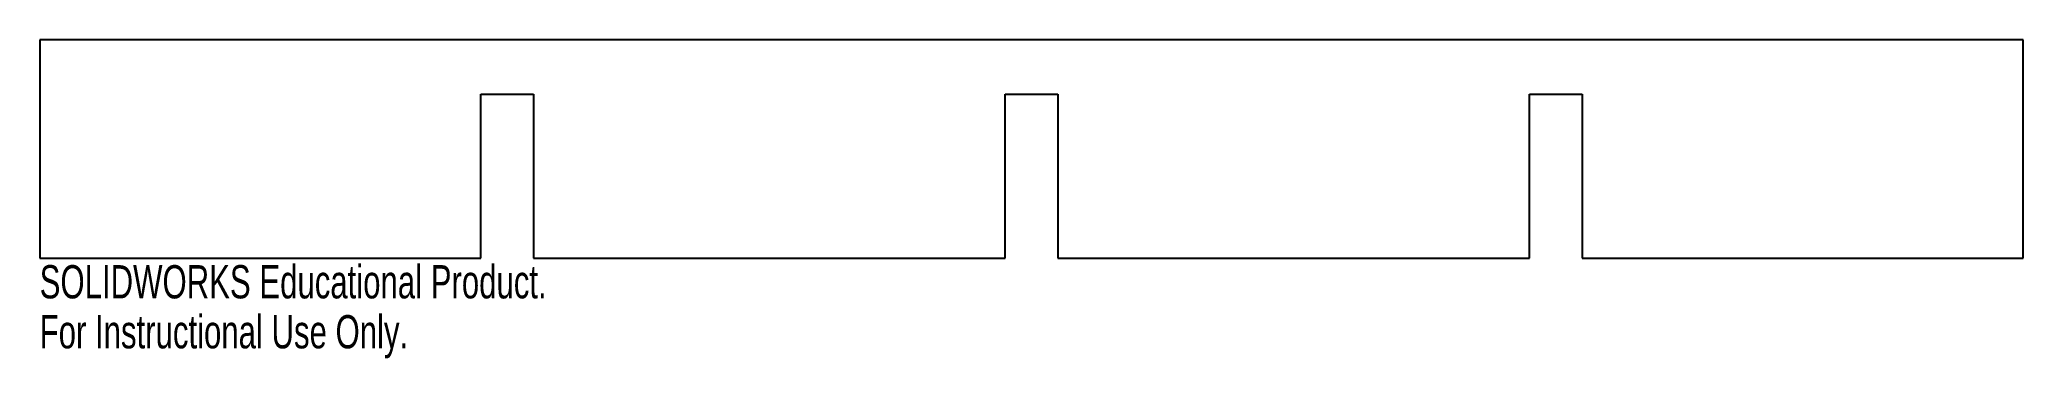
# Model space of a CAD drawing. Header units: inches. Extents: x -11.3 to 0, y -0.6 to 1.2.
import ezdxf

# ---------------------------------------------------------------- set-up
doc = ezdxf.new("R2010")
doc.units = ezdxf.units.IN
doc.header["$MEASUREMENT"] = 0
doc.styles.add('SLDTEXTSTYLE0', font='TXT', dxfattribs={"width": 0.7})

msp = doc.modelspace()

# ---------------------------------------------------------------- linework, layer by layer
at = {"color": 7, "linetype": 'Continuous', "lineweight": 25}
for p, q in [((-11.35, 1.25), (-11.35, 0)), ((0, 1.25), (-11.35, 1.25)), ((0, 0), (0, 1.25)), ((-8.825, 0.938), (-8.525, 0.938)), ((-8.825, 0), (-8.825, 0.938)), ((-8.525, 0.938), (-8.525, 0)), ((-5.825, 0.938), (-5.525, 0.938)), ((-5.825, 0), (-5.825, 0.938)), ((-5.525, 0.938), (-5.525, 0)), ((-2.825, 0.938), (-2.525, 0.938)), ((-2.825, 0), (-2.825, 0.938)), ((-2.525, 0.938), (-2.525, 0)), ((-11.35, 0), (-8.825, 0)), ((-8.525, 0), (-5.825, 0)), ((-5.525, 0), (-2.825, 0)), ((-2.525, 0), (0, 0))]:
    msp.add_line(p, q, dxfattribs=at)

# ---------------------------------------------------------------- texts
at = {"color": 7, "linetype": 'Continuous', "char_height": 0.1903, "attachment_point": 1, "style": 'SLDTEXTSTYLE0'}
for s, insert in [('SOLIDWORKS Educational Product.', (-11.35, -0.04)), ('For Instructional Use Only.', (-11.35, -0.326))]:
    msp.add_mtext(s, dxfattribs=dict(at, insert=insert))

doc.saveas('drawing.dxf')
